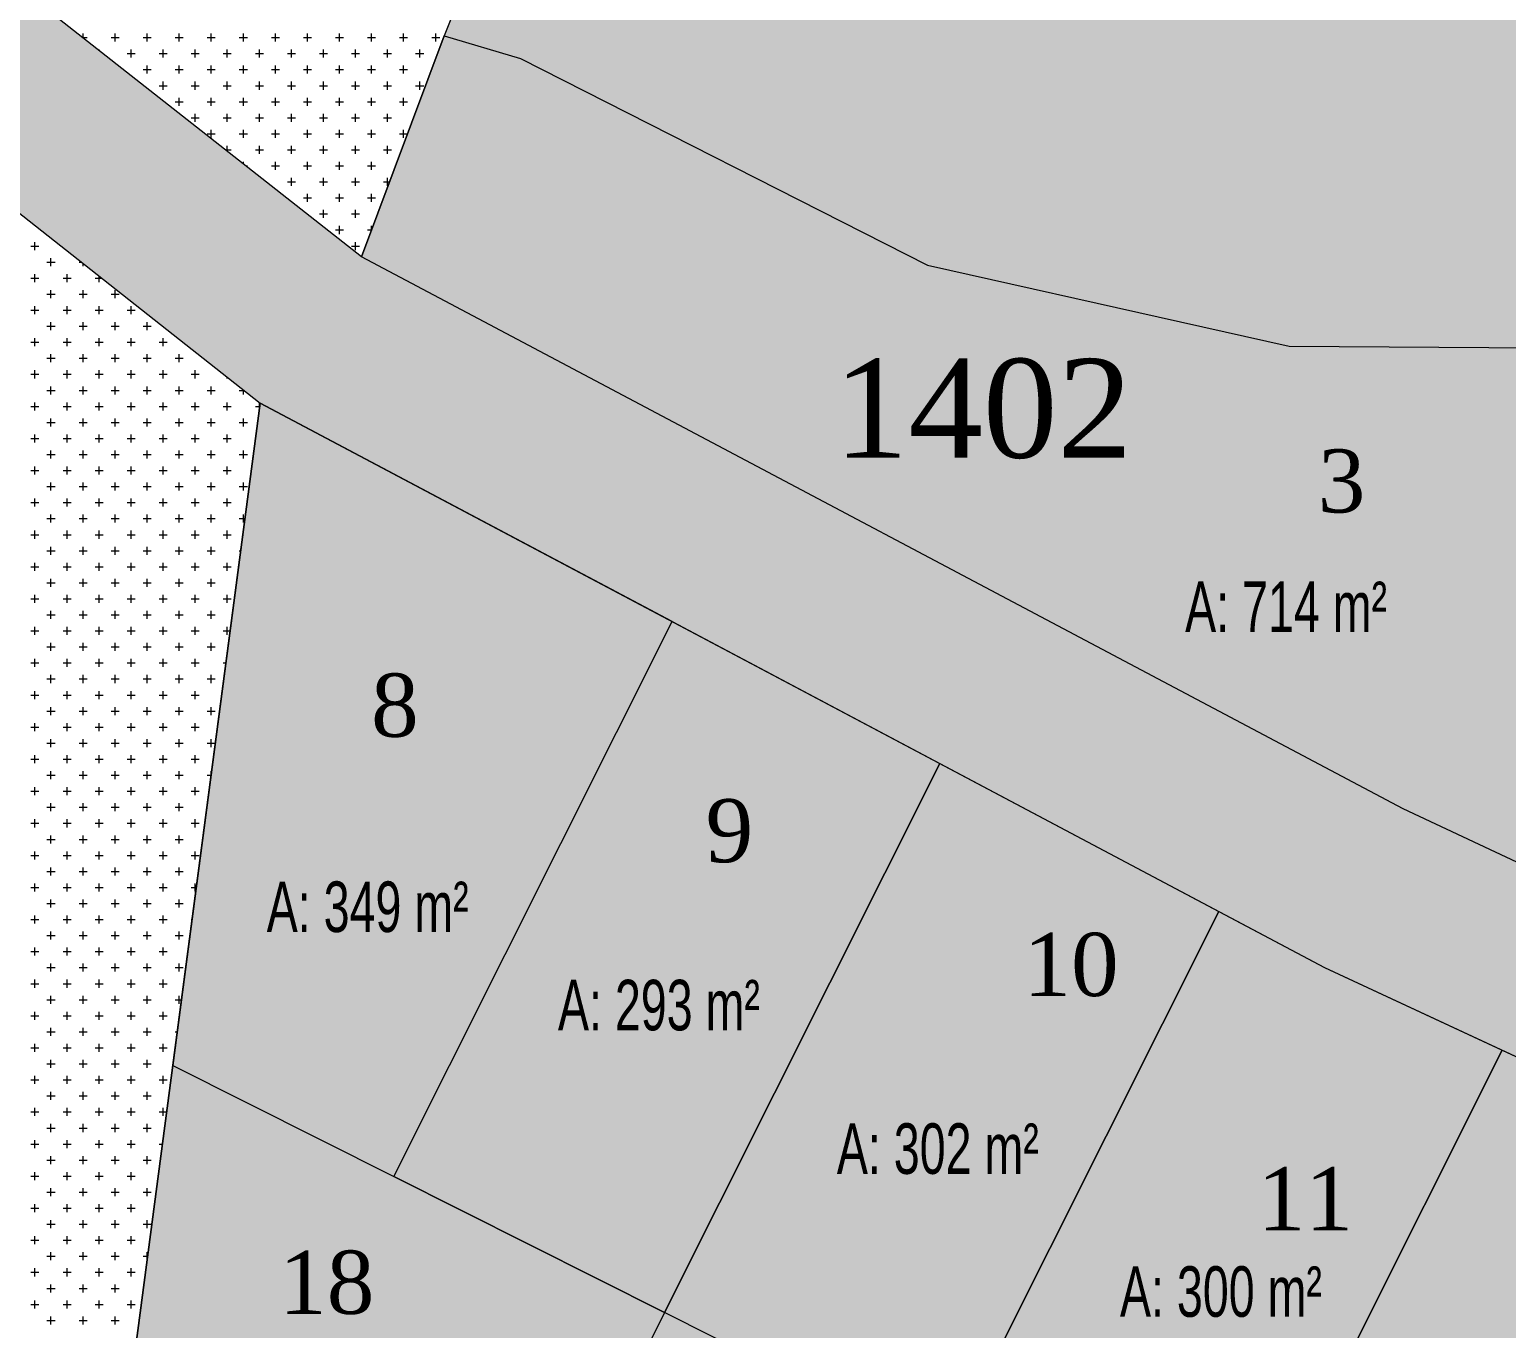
# Model space of a CAD drawing. Header units: metres. Extents: x 476631 to 477421, y 4483749 to 4484052.
# Drawn here: x 477210.7 to 477269.2, y 4483817.2 to 4483868.7 of the extents above; entities that cross this region are included whole.
import ezdxf

# ---------------------------------------------------------------- set-up
doc = ezdxf.new("R2010")
doc.units = ezdxf.units.M
for name, color, linetype, lineweight in [('M2', 1, 'Continuous', 25), ('PL_PARK', 97, 'Continuous', 0), ('serbest', 10, 'Continuous', 0), ('TK_PARSEL', 1, 'Continuous', 0)]:
    doc.layers.add(name, color=color, linetype=linetype, lineweight=lineweight)
doc.styles.add('M2', font='', dxfattribs={"width": 0.9, "height": 12})
doc.styles.get("Standard").update_dxf_attribs({"font": 'TimesNewRoman.ttf'})
doc.styles.get('M2').set_extended_font_data('Swis721 LtCn BT')

msp = doc.modelspace()

# ---------------------------------------------------------------- hatches: boundary and pattern name
at = {"layer": 'serbest', "true_color": 0x636466}
h = msp.add_hatch(color=251, dxfattribs=at)
h.dxf.hatch_style = 1
h.paths.add_polyline_path([(477199.474, 4483878.837), (477190.837, 4483875.132), (477191.227, 4483873.659), (477194.993, 4483873.455), (477208.013, 4483863.192), (477208.013, 4483863.192), (477219.832, 4483853.875), (477223.846, 4483859.67)])
at = {"layer": 'serbest'}
h = msp.add_hatch(color=4, dxfattribs=at)
h.dxf.hatch_style = 1
h.paths.add_polyline_path([(477279.105, 4483856.009), (477260.598, 4483856.127), (477246.269, 4483859.335), (477230.146, 4483867.519), (477227.122, 4483868.421), (477223.846, 4483859.67), (477265.109, 4483837.805), (477271.472, 4483834.825)])
at = {"layer": 'serbest', "true_color": 0x636466}
h = msp.add_hatch(color=251, dxfattribs=at)
h.dxf.hatch_style = 1
h.paths.add_polyline_path([(477265.109, 4483837.805), (477223.846, 4483859.67), (477219.832, 4483853.875), (477236.16, 4483845.23), (477262.002, 4483831.53), (477269.039, 4483828.249), (477280.373, 4483822.965), (477291.282, 4483817.879), (477293.318, 4483824.593), (477282.386, 4483829.713), (477271.472, 4483834.825)])
at = {"layer": 'serbest'}
h = msp.add_hatch(color=14, dxfattribs=at)
h.dxf.hatch_style = 1
h.paths.add_polyline_path([(477236.157, 4483845.225), (477219.832, 4483853.875), (477216.38, 4483827.64), (477225.131, 4483823.249)])
h = msp.add_hatch(color=14, dxfattribs=at)
h.dxf.hatch_style = 1
h.paths.add_polyline_path([(477246.765, 4483839.604), (477236.157, 4483845.225), (477225.131, 4483823.249), (477235.857, 4483817.866)])
h = msp.add_hatch(color=14, dxfattribs=at)
h.dxf.hatch_style = 1
h.paths.add_polyline_path([(477257.813, 4483833.749), (477246.765, 4483839.604), (477235.857, 4483817.866), (477247.029, 4483812.259)])
h = msp.add_hatch(color=14, dxfattribs=at)
h.dxf.hatch_style = 1
h.paths.add_polyline_path([(477269.039, 4483828.249), (477262.002, 4483831.53), (477257.813, 4483833.749), (477247.029, 4483812.259), (477258.201, 4483806.653)])
h = msp.add_hatch(color=14, dxfattribs=at)
h.dxf.hatch_style = 1
h.paths.add_polyline_path([(477280.373, 4483822.965), (477269.039, 4483828.249), (477258.201, 4483806.653), (477269.373, 4483801.046)])
h = msp.add_hatch(color=14, dxfattribs=at)
h.dxf.hatch_style = 1
h.paths.add_polyline_path([(477235.857, 4483817.866), (477225.131, 4483823.249), (477216.38, 4483827.64), (477213.766, 4483807.832), (477220.432, 4483804.451), (477226.111, 4483798.446)])
h = msp.add_hatch(color=14, dxfattribs=at)
h.dxf.hatch_style = 1
h.paths.add_polyline_path([(477247.029, 4483812.259), (477235.857, 4483817.866), (477226.111, 4483798.446), (477235.245, 4483788.779)])
at = {"layer": 'TK_PARSEL', "true_color": 0x136734}
h = msp.add_hatch(color=116, dxfattribs=at)
h.dxf.hatch_style = 1
h.paths.add_polyline_path([(477293.856, 4483888.608), (477242.941, 4483898.49), (477239.114, 4483898.155), (477239.11, 4483898.154), (477227.122, 4483868.421), (477230.146, 4483867.519), (477246.269, 4483859.335), (477256.296, 4483857.09), (477260.598, 4483856.127), (477271.1, 4483856.06), (477279.105, 4483856.009), (477280.268, 4483856.001), (477286.325, 4483858.137), (477291.531, 4483859.973), (477302.475, 4483867.147), (477310.3, 4483871.581)])

# ---------------------------------------------------------------- linework, layer by layer
at = {"layer": 'PL_PARK', "color": 3}
for p, q in [((477239.11, 4483898.154), (477227.122, 4483868.421)), ((477223.846, 4483859.67), (477199.474, 4483878.837)), ((477227.122, 4483868.421), (477223.846, 4483859.67)), ((477208.013, 4483863.192), (477219.832, 4483853.875)), ((477219.832, 4483853.875), (477213.766, 4483807.832))]:
    msp.add_line(p, q, dxfattribs=at)
at = {"layer": 'PL_PARK', "color": 3, "linetype": 'Continuous'}
for p, q in [((477212.809, 4483868.35), (477212.977, 4483868.35)), ((477212.819, 4483868.342), (477212.819, 4483868.509)), ((477213.93, 4483868.35), (477214.247, 4483868.35)), ((477214.089, 4483868.191), (477214.089, 4483868.509)), ((477215.2, 4483868.35), (477215.517, 4483868.35)), ((477215.359, 4483868.191), (477215.359, 4483868.509)), ((477216.47, 4483868.35), (477216.787, 4483868.35)), ((477216.629, 4483868.191), (477216.629, 4483868.509)), ((477217.74, 4483868.35), (477218.057, 4483868.35)), ((477217.899, 4483868.191), (477217.899, 4483868.509)), ((477219.01, 4483868.35), (477219.327, 4483868.35)), ((477219.169, 4483868.191), (477219.169, 4483868.509)), ((477220.28, 4483868.35), (477220.597, 4483868.35)), ((477220.439, 4483868.191), (477220.439, 4483868.509)), ((477221.55, 4483868.35), (477221.867, 4483868.35)), ((477221.709, 4483868.191), (477221.709, 4483868.509)), ((477222.82, 4483868.35), (477223.137, 4483868.35)), ((477222.979, 4483868.191), (477222.979, 4483868.509)), ((477224.09, 4483868.35), (477224.407, 4483868.35)), ((477224.249, 4483868.191), (477224.249, 4483868.509)), ((477225.36, 4483868.35), (477225.677, 4483868.35)), ((477225.519, 4483868.191), (477225.519, 4483868.509)), ((477226.63, 4483868.35), (477226.947, 4483868.35)), ((477226.789, 4483868.191), (477226.789, 4483868.509)), ((477213.454, 4483867.843), (477213.454, 4483867.874)), ((477214.565, 4483867.715), (477214.882, 4483867.715)), ((477214.724, 4483867.556), (477214.724, 4483867.874)), ((477215.835, 4483867.715), (477216.152, 4483867.715)), ((477215.994, 4483867.556), (477215.994, 4483867.874)), ((477217.105, 4483867.715), (477217.422, 4483867.715)), ((477217.264, 4483867.556), (477217.264, 4483867.874)), ((477218.375, 4483867.715), (477218.692, 4483867.715)), ((477218.534, 4483867.556), (477218.534, 4483867.874)), ((477219.645, 4483867.715), (477219.963, 4483867.715)), ((477219.804, 4483867.556), (477219.804, 4483867.874)), ((477220.915, 4483867.715), (477221.232, 4483867.715)), ((477221.074, 4483867.556), (477221.074, 4483867.874)), ((477222.185, 4483867.715), (477222.502, 4483867.715)), ((477222.344, 4483867.556), (477222.344, 4483867.874)), ((477223.455, 4483867.715), (477223.772, 4483867.715)), ((477223.614, 4483867.556), (477223.614, 4483867.874)), ((477224.725, 4483867.715), (477225.042, 4483867.715)), ((477224.884, 4483867.556), (477224.884, 4483867.874)), ((477225.995, 4483867.715), (477226.313, 4483867.715)), ((477226.154, 4483867.556), (477226.154, 4483867.874)), ((477215.2, 4483867.08), (477215.517, 4483867.08)), ((477215.359, 4483866.921), (477215.359, 4483867.239)), ((477216.47, 4483867.08), (477216.787, 4483867.08)), ((477216.629, 4483866.921), (477216.629, 4483867.239)), ((477217.74, 4483867.08), (477218.057, 4483867.08)), ((477217.899, 4483866.921), (477217.899, 4483867.239)), ((477219.01, 4483867.08), (477219.327, 4483867.08)), ((477219.169, 4483866.921), (477219.169, 4483867.239)), ((477220.28, 4483867.08), (477220.597, 4483867.08)), ((477220.439, 4483866.921), (477220.439, 4483867.239)), ((477221.55, 4483867.08), (477221.867, 4483867.08)), ((477221.709, 4483866.921), (477221.709, 4483867.239)), ((477222.82, 4483867.08), (477223.137, 4483867.08)), ((477222.979, 4483866.921), (477222.979, 4483867.239)), ((477224.09, 4483867.08), (477224.407, 4483867.08)), ((477224.249, 4483866.921), (477224.249, 4483867.239)), ((477225.36, 4483867.08), (477225.677, 4483867.08)), ((477225.519, 4483866.921), (477225.519, 4483867.239)), ((477215.835, 4483866.445), (477216.152, 4483866.445)), ((477215.994, 4483866.286), (477215.994, 4483866.604)), ((477217.105, 4483866.445), (477217.422, 4483866.445)), ((477217.264, 4483866.286), (477217.264, 4483866.604)), ((477218.375, 4483866.445), (477218.692, 4483866.445)), ((477218.534, 4483866.286), (477218.534, 4483866.604)), ((477219.645, 4483866.445), (477219.963, 4483866.445)), ((477219.804, 4483866.286), (477219.804, 4483866.604)), ((477220.915, 4483866.445), (477221.232, 4483866.445)), ((477221.074, 4483866.286), (477221.074, 4483866.604)), ((477222.185, 4483866.445), (477222.502, 4483866.445)), ((477222.344, 4483866.286), (477222.344, 4483866.604)), ((477223.455, 4483866.445), (477223.772, 4483866.445)), ((477223.614, 4483866.286), (477223.614, 4483866.604)), ((477224.725, 4483866.445), (477225.042, 4483866.445)), ((477224.884, 4483866.286), (477224.884, 4483866.604)), ((477225.995, 4483866.445), (477226.313, 4483866.445)), ((477226.154, 4483866.286), (477226.154, 4483866.604)), ((477216.629, 4483865.651), (477216.629, 4483865.969)), ((477217.899, 4483865.651), (477217.899, 4483865.969)), ((477219.169, 4483865.651), (477219.169, 4483865.969)), ((477220.439, 4483865.651), (477220.439, 4483865.969)), ((477221.709, 4483865.651), (477221.709, 4483865.969)), ((477222.979, 4483865.651), (477222.979, 4483865.969)), ((477224.249, 4483865.651), (477224.249, 4483865.969)), ((477225.519, 4483865.651), (477225.519, 4483865.969)), ((477216.47, 4483865.81), (477216.787, 4483865.81)), ((477217.264, 4483865.016), (477217.264, 4483865.334)), ((477217.74, 4483865.81), (477218.057, 4483865.81)), ((477218.534, 4483865.016), (477218.534, 4483865.334)), ((477219.01, 4483865.81), (477219.327, 4483865.81)), ((477219.804, 4483865.016), (477219.804, 4483865.334)), ((477220.28, 4483865.81), (477220.597, 4483865.81)), ((477221.074, 4483865.016), (477221.074, 4483865.334)), ((477221.55, 4483865.81), (477221.867, 4483865.81)), ((477222.344, 4483865.016), (477222.344, 4483865.334)), ((477222.82, 4483865.81), (477223.137, 4483865.81)), ((477223.614, 4483865.016), (477223.614, 4483865.334)), ((477224.09, 4483865.81), (477224.407, 4483865.81)), ((477224.884, 4483865.016), (477224.884, 4483865.334)), ((477225.36, 4483865.81), (477225.677, 4483865.81)), ((477217.105, 4483865.175), (477217.422, 4483865.175)), ((477217.899, 4483864.381), (477217.899, 4483864.699)), ((477218.375, 4483865.175), (477218.692, 4483865.175)), ((477219.169, 4483864.381), (477219.169, 4483864.699)), ((477219.645, 4483865.175), (477219.963, 4483865.175)), ((477220.439, 4483864.381), (477220.439, 4483864.699)), ((477220.915, 4483865.175), (477221.232, 4483865.175)), ((477221.709, 4483864.381), (477221.709, 4483864.699)), ((477222.185, 4483865.175), (477222.502, 4483865.175)), ((477222.979, 4483864.381), (477222.979, 4483864.699)), ((477223.455, 4483865.175), (477223.772, 4483865.175)), ((477224.249, 4483864.381), (477224.249, 4483864.699)), ((477224.725, 4483865.175), (477225.042, 4483865.175)), ((477225.519, 4483864.381), (477225.519, 4483864.699)), ((477217.74, 4483864.54), (477218.057, 4483864.54)), ((477219.01, 4483864.54), (477219.327, 4483864.54)), ((477220.28, 4483864.54), (477220.597, 4483864.54)), ((477221.55, 4483864.54), (477221.867, 4483864.54)), ((477222.82, 4483864.54), (477223.137, 4483864.54)), ((477224.09, 4483864.54), (477224.407, 4483864.54)), ((477225.36, 4483864.54), (477225.669, 4483864.54)), ((477218.461, 4483863.905), (477218.692, 4483863.905)), ((477218.534, 4483863.848), (477218.534, 4483864.064)), ((477219.645, 4483863.905), (477219.963, 4483863.905)), ((477219.804, 4483863.746), (477219.804, 4483864.064)), ((477220.915, 4483863.905), (477221.232, 4483863.905)), ((477221.074, 4483863.746), (477221.074, 4483864.064)), ((477222.185, 4483863.905), (477222.502, 4483863.905)), ((477222.344, 4483863.746), (477222.344, 4483864.064)), ((477223.455, 4483863.905), (477223.772, 4483863.905)), ((477223.614, 4483863.746), (477223.614, 4483864.064)), ((477224.725, 4483863.905), (477225.042, 4483863.905)), ((477224.884, 4483863.746), (477224.884, 4483864.064)), ((477219.169, 4483863.349), (477219.169, 4483863.429)), ((477219.269, 4483863.27), (477219.327, 4483863.27)), ((477220.28, 4483863.27), (477220.597, 4483863.27)), ((477220.439, 4483863.111), (477220.439, 4483863.429)), ((477221.55, 4483863.27), (477221.867, 4483863.27)), ((477221.709, 4483863.111), (477221.709, 4483863.429)), ((477222.82, 4483863.27), (477223.137, 4483863.27)), ((477222.979, 4483863.111), (477222.979, 4483863.429)), ((477224.09, 4483863.27), (477224.407, 4483863.27)), ((477224.249, 4483863.111), (477224.249, 4483863.429)), ((477220.915, 4483862.635), (477221.232, 4483862.635)), ((477221.074, 4483862.476), (477221.074, 4483862.794)), ((477222.185, 4483862.635), (477222.502, 4483862.635)), ((477222.344, 4483862.476), (477222.344, 4483862.794)), ((477223.455, 4483862.635), (477223.772, 4483862.635)), ((477223.614, 4483862.476), (477223.614, 4483862.794)), ((477224.725, 4483862.635), (477224.956, 4483862.635)), ((477224.884, 4483862.476), (477224.884, 4483862.794)), ((477221.55, 4483862), (477221.867, 4483862)), ((477221.709, 4483861.841), (477221.709, 4483862.159)), ((477222.82, 4483862), (477223.137, 4483862)), ((477222.979, 4483861.841), (477222.979, 4483862.159)), ((477224.09, 4483862), (477224.407, 4483862)), ((477224.249, 4483861.841), (477224.249, 4483862.159)), ((477222.185, 4483861.365), (477222.502, 4483861.365)), ((477222.344, 4483861.206), (477222.344, 4483861.524)), ((477223.455, 4483861.365), (477223.772, 4483861.365)), ((477223.614, 4483861.206), (477223.614, 4483861.524)), ((477222.82, 4483860.73), (477223.137, 4483860.73)), ((477222.979, 4483860.571), (477222.979, 4483860.889)), ((477224.09, 4483860.73), (477224.243, 4483860.73)), ((477224.249, 4483860.746), (477224.249, 4483860.889)), ((477210.755, 4483860.095), (477211.072, 4483860.095)), ((477210.914, 4483859.936), (477210.914, 4483860.254)), ((477223.455, 4483860.095), (477223.772, 4483860.095)), ((477223.614, 4483859.936), (477223.614, 4483860.254)), ((477211.39, 4483859.46), (477211.708, 4483859.46)), ((477211.549, 4483859.301), (477211.549, 4483859.619)), ((477212.66, 4483859.46), (477212.748, 4483859.46)), ((477212.819, 4483859.301), (477212.819, 4483859.404)), ((477210.755, 4483858.825), (477211.072, 4483858.825)), ((477210.914, 4483858.666), (477210.914, 4483858.984)), ((477212.025, 4483858.825), (477212.342, 4483858.825)), ((477212.184, 4483858.666), (477212.184, 4483858.984)), ((477213.295, 4483858.825), (477213.553, 4483858.825)), ((477213.454, 4483858.666), (477213.454, 4483858.903)), ((477211.549, 4483858.031), (477211.549, 4483858.349)), ((477212.819, 4483858.031), (477212.819, 4483858.349)), ((477214.089, 4483858.031), (477214.089, 4483858.349)), ((477210.914, 4483857.396), (477210.914, 4483857.714)), ((477211.39, 4483858.19), (477211.708, 4483858.19)), ((477212.184, 4483857.396), (477212.184, 4483857.714)), ((477212.66, 4483858.19), (477212.977, 4483858.19)), ((477213.454, 4483857.396), (477213.454, 4483857.714)), ((477213.93, 4483858.19), (477214.247, 4483858.19)), ((477214.724, 4483857.396), (477214.724, 4483857.714)), ((477210.755, 4483857.555), (477211.072, 4483857.555)), ((477211.549, 4483856.761), (477211.549, 4483857.079)), ((477212.025, 4483857.555), (477212.342, 4483857.555)), ((477212.819, 4483856.761), (477212.819, 4483857.079)), ((477213.295, 4483857.555), (477213.612, 4483857.555)), ((477214.089, 4483856.761), (477214.089, 4483857.079)), ((477214.565, 4483857.555), (477214.882, 4483857.555)), ((477215.359, 4483856.761), (477215.359, 4483857.079)), ((477211.39, 4483856.92), (477211.708, 4483856.92)), ((477212.66, 4483856.92), (477212.977, 4483856.92)), ((477213.93, 4483856.92), (477214.247, 4483856.92)), ((477215.2, 4483856.92), (477215.517, 4483856.92)), ((477210.755, 4483856.285), (477211.072, 4483856.285)), ((477210.914, 4483856.126), (477210.914, 4483856.444)), ((477212.025, 4483856.285), (477212.342, 4483856.285)), ((477212.184, 4483856.126), (477212.184, 4483856.444)), ((477213.295, 4483856.285), (477213.612, 4483856.285)), ((477213.454, 4483856.126), (477213.454, 4483856.444)), ((477214.565, 4483856.285), (477214.882, 4483856.285)), ((477214.724, 4483856.126), (477214.724, 4483856.444)), ((477215.835, 4483856.285), (477216.152, 4483856.285)), ((477215.994, 4483856.126), (477215.994, 4483856.444)), ((477211.39, 4483855.65), (477211.708, 4483855.65)), ((477211.549, 4483855.491), (477211.549, 4483855.809)), ((477212.66, 4483855.65), (477212.977, 4483855.65)), ((477212.819, 4483855.491), (477212.819, 4483855.809)), ((477213.93, 4483855.65), (477214.247, 4483855.65)), ((477214.089, 4483855.491), (477214.089, 4483855.809)), ((477215.2, 4483855.65), (477215.517, 4483855.65)), ((477215.359, 4483855.491), (477215.359, 4483855.809)), ((477216.47, 4483855.65), (477216.787, 4483855.65)), ((477216.629, 4483855.491), (477216.629, 4483855.809)), ((477210.755, 4483855.015), (477211.072, 4483855.015)), ((477210.914, 4483854.856), (477210.914, 4483855.174)), ((477212.025, 4483855.015), (477212.342, 4483855.015)), ((477212.184, 4483854.856), (477212.184, 4483855.174)), ((477213.295, 4483855.015), (477213.612, 4483855.015)), ((477213.454, 4483854.856), (477213.454, 4483855.174)), ((477214.565, 4483855.015), (477214.882, 4483855.015)), ((477214.724, 4483854.856), (477214.724, 4483855.174)), ((477215.835, 4483855.015), (477216.152, 4483855.015)), ((477215.994, 4483854.856), (477215.994, 4483855.174)), ((477217.105, 4483855.015), (477217.422, 4483855.015)), ((477217.264, 4483854.856), (477217.264, 4483855.174)), ((477218.375, 4483855.015), (477218.386, 4483855.015)), ((477218.534, 4483854.856), (477218.534, 4483854.899)), ((477211.39, 4483854.38), (477211.708, 4483854.38)), ((477211.549, 4483854.221), (477211.549, 4483854.539)), ((477212.66, 4483854.38), (477212.977, 4483854.38)), ((477212.819, 4483854.221), (477212.819, 4483854.539)), ((477213.93, 4483854.38), (477214.247, 4483854.38)), ((477214.089, 4483854.221), (477214.089, 4483854.539)), ((477215.2, 4483854.38), (477215.517, 4483854.38)), ((477215.359, 4483854.221), (477215.359, 4483854.539)), ((477216.47, 4483854.38), (477216.787, 4483854.38)), ((477216.629, 4483854.221), (477216.629, 4483854.539)), ((477217.74, 4483854.38), (477218.057, 4483854.38)), ((477217.899, 4483854.221), (477217.899, 4483854.539)), ((477219.01, 4483854.38), (477219.192, 4483854.38)), ((477219.169, 4483854.221), (477219.169, 4483854.398)), ((477210.755, 4483853.745), (477211.072, 4483853.745)), ((477210.914, 4483853.586), (477210.914, 4483853.904)), ((477212.025, 4483853.745), (477212.342, 4483853.745)), ((477212.184, 4483853.586), (477212.184, 4483853.904)), ((477213.295, 4483853.745), (477213.612, 4483853.745)), ((477213.454, 4483853.586), (477213.454, 4483853.904)), ((477214.565, 4483853.745), (477214.882, 4483853.745)), ((477214.724, 4483853.586), (477214.724, 4483853.904)), ((477215.835, 4483853.745), (477216.152, 4483853.745)), ((477215.994, 4483853.586), (477215.994, 4483853.904)), ((477217.105, 4483853.745), (477217.422, 4483853.745)), ((477217.264, 4483853.586), (477217.264, 4483853.904)), ((477218.375, 4483853.745), (477218.692, 4483853.745)), ((477218.534, 4483853.586), (477218.534, 4483853.904)), ((477219.645, 4483853.745), (477219.814, 4483853.745)), ((477219.804, 4483853.664), (477219.804, 4483853.897)), ((477211.39, 4483853.11), (477211.708, 4483853.11)), ((477211.549, 4483852.951), (477211.549, 4483853.269)), ((477212.66, 4483853.11), (477212.977, 4483853.11)), ((477212.819, 4483852.951), (477212.819, 4483853.269)), ((477213.93, 4483853.11), (477214.247, 4483853.11)), ((477214.089, 4483852.951), (477214.089, 4483853.269)), ((477215.2, 4483853.11), (477215.517, 4483853.11)), ((477215.359, 4483852.951), (477215.359, 4483853.269)), ((477216.47, 4483853.11), (477216.787, 4483853.11)), ((477216.629, 4483852.951), (477216.629, 4483853.269)), ((477217.74, 4483853.11), (477218.057, 4483853.11)), ((477217.899, 4483852.951), (477217.899, 4483853.269)), ((477219.01, 4483853.11), (477219.327, 4483853.11)), ((477219.169, 4483852.951), (477219.169, 4483853.269)), ((477210.755, 4483852.475), (477211.072, 4483852.475)), ((477210.914, 4483852.316), (477210.914, 4483852.634)), ((477212.025, 4483852.475), (477212.342, 4483852.475)), ((477212.184, 4483852.316), (477212.184, 4483852.634)), ((477213.295, 4483852.475), (477213.612, 4483852.475)), ((477213.454, 4483852.316), (477213.454, 4483852.634)), ((477214.565, 4483852.475), (477214.882, 4483852.475)), ((477214.724, 4483852.316), (477214.724, 4483852.634)), ((477215.835, 4483852.475), (477216.152, 4483852.475)), ((477215.994, 4483852.316), (477215.994, 4483852.634)), ((477217.105, 4483852.475), (477217.422, 4483852.475)), ((477217.264, 4483852.316), (477217.264, 4483852.634)), ((477218.375, 4483852.475), (477218.692, 4483852.475)), ((477218.534, 4483852.316), (477218.534, 4483852.634)), ((477219.645, 4483852.475), (477219.647, 4483852.475)), ((477211.39, 4483851.84), (477211.708, 4483851.84)), ((477211.549, 4483851.681), (477211.549, 4483851.999)), ((477212.66, 4483851.84), (477212.977, 4483851.84)), ((477212.819, 4483851.681), (477212.819, 4483851.999)), ((477213.93, 4483851.84), (477214.247, 4483851.84)), ((477214.089, 4483851.681), (477214.089, 4483851.999)), ((477215.2, 4483851.84), (477215.517, 4483851.84)), ((477215.359, 4483851.681), (477215.359, 4483851.999)), ((477216.47, 4483851.84), (477216.787, 4483851.84)), ((477216.629, 4483851.681), (477216.629, 4483851.999)), ((477217.74, 4483851.84), (477218.057, 4483851.84)), ((477217.899, 4483851.681), (477217.899, 4483851.999)), ((477219.01, 4483851.84), (477219.327, 4483851.84)), ((477219.169, 4483851.681), (477219.169, 4483851.999)), ((477210.755, 4483851.205), (477211.072, 4483851.205)), ((477210.914, 4483851.046), (477210.914, 4483851.364)), ((477212.025, 4483851.205), (477212.342, 4483851.205)), ((477212.184, 4483851.046), (477212.184, 4483851.364)), ((477213.295, 4483851.205), (477213.612, 4483851.205)), ((477213.454, 4483851.046), (477213.454, 4483851.364)), ((477214.565, 4483851.205), (477214.882, 4483851.205)), ((477214.724, 4483851.046), (477214.724, 4483851.364)), ((477215.835, 4483851.205), (477216.152, 4483851.205)), ((477215.994, 4483851.046), (477215.994, 4483851.364)), ((477217.105, 4483851.205), (477217.422, 4483851.205)), ((477217.264, 4483851.046), (477217.264, 4483851.364)), ((477218.375, 4483851.205), (477218.692, 4483851.205)), ((477218.534, 4483851.046), (477218.534, 4483851.364)), ((477211.549, 4483850.411), (477211.549, 4483850.729)), ((477212.819, 4483850.411), (477212.819, 4483850.729)), ((477214.089, 4483850.411), (477214.089, 4483850.729)), ((477215.359, 4483850.411), (477215.359, 4483850.729)), ((477216.629, 4483850.411), (477216.629, 4483850.729)), ((477217.899, 4483850.411), (477217.899, 4483850.729)), ((477219.169, 4483850.411), (477219.169, 4483850.729)), ((477210.914, 4483849.776), (477210.914, 4483850.094)), ((477211.39, 4483850.57), (477211.708, 4483850.57)), ((477212.184, 4483849.776), (477212.184, 4483850.094)), ((477212.66, 4483850.57), (477212.977, 4483850.57)), ((477213.454, 4483849.776), (477213.454, 4483850.094)), ((477213.93, 4483850.57), (477214.247, 4483850.57)), ((477214.724, 4483849.776), (477214.724, 4483850.094)), ((477215.2, 4483850.57), (477215.517, 4483850.57)), ((477215.994, 4483849.776), (477215.994, 4483850.094)), ((477216.47, 4483850.57), (477216.787, 4483850.57)), ((477217.264, 4483849.776), (477217.264, 4483850.094)), ((477217.74, 4483850.57), (477218.057, 4483850.57)), ((477218.534, 4483849.776), (477218.534, 4483850.094)), ((477219.01, 4483850.57), (477219.327, 4483850.57)), ((477210.755, 4483849.935), (477211.072, 4483849.935)), ((477211.549, 4483849.141), (477211.549, 4483849.459)), ((477212.025, 4483849.935), (477212.342, 4483849.935)), ((477212.819, 4483849.141), (477212.819, 4483849.459)), ((477213.295, 4483849.935), (477213.612, 4483849.935)), ((477214.089, 4483849.141), (477214.089, 4483849.459)), ((477214.565, 4483849.935), (477214.882, 4483849.935)), ((477215.359, 4483849.141), (477215.359, 4483849.459)), ((477215.835, 4483849.935), (477216.152, 4483849.935)), ((477216.629, 4483849.141), (477216.629, 4483849.459)), ((477217.105, 4483849.935), (477217.422, 4483849.935)), ((477217.899, 4483849.141), (477217.899, 4483849.459)), ((477218.375, 4483849.935), (477218.692, 4483849.935)), ((477219.169, 4483849.141), (477219.169, 4483849.459)), ((477211.39, 4483849.3), (477211.708, 4483849.3)), ((477212.66, 4483849.3), (477212.977, 4483849.3)), ((477213.93, 4483849.3), (477214.247, 4483849.3)), ((477215.2, 4483849.3), (477215.517, 4483849.3)), ((477216.47, 4483849.3), (477216.787, 4483849.3)), ((477217.74, 4483849.3), (477218.057, 4483849.3)), ((477219.01, 4483849.3), (477219.229, 4483849.3)), ((477210.755, 4483848.665), (477211.072, 4483848.665)), ((477210.914, 4483848.506), (477210.914, 4483848.824)), ((477212.025, 4483848.665), (477212.342, 4483848.665)), ((477212.184, 4483848.506), (477212.184, 4483848.824)), ((477213.295, 4483848.665), (477213.612, 4483848.665)), ((477213.454, 4483848.506), (477213.454, 4483848.824)), ((477214.565, 4483848.665), (477214.882, 4483848.665)), ((477214.724, 4483848.506), (477214.724, 4483848.824)), ((477215.835, 4483848.665), (477216.152, 4483848.665)), ((477215.994, 4483848.506), (477215.994, 4483848.824)), ((477217.105, 4483848.665), (477217.422, 4483848.665)), ((477217.264, 4483848.506), (477217.264, 4483848.824)), ((477218.375, 4483848.665), (477218.692, 4483848.665)), ((477218.534, 4483848.506), (477218.534, 4483848.824)), ((477211.39, 4483848.03), (477211.708, 4483848.03)), ((477211.549, 4483847.871), (477211.549, 4483848.189)), ((477212.66, 4483848.03), (477212.977, 4483848.03)), ((477212.819, 4483847.871), (477212.819, 4483848.189)), ((477213.93, 4483848.03), (477214.247, 4483848.03)), ((477214.089, 4483847.871), (477214.089, 4483848.189)), ((477215.2, 4483848.03), (477215.517, 4483848.03)), ((477215.359, 4483847.871), (477215.359, 4483848.189)), ((477216.47, 4483848.03), (477216.787, 4483848.03)), ((477216.629, 4483847.871), (477216.629, 4483848.189)), ((477217.74, 4483848.03), (477218.057, 4483848.03)), ((477217.899, 4483847.871), (477217.899, 4483848.189)), ((477219.01, 4483848.03), (477219.062, 4483848.03)), ((477210.755, 4483847.395), (477211.072, 4483847.395)), ((477210.914, 4483847.236), (477210.914, 4483847.554)), ((477212.025, 4483847.395), (477212.342, 4483847.395)), ((477212.184, 4483847.236), (477212.184, 4483847.554)), ((477213.295, 4483847.395), (477213.612, 4483847.395)), ((477213.454, 4483847.236), (477213.454, 4483847.554)), ((477214.565, 4483847.395), (477214.882, 4483847.395)), ((477214.724, 4483847.236), (477214.724, 4483847.554)), ((477215.835, 4483847.395), (477216.152, 4483847.395)), ((477215.994, 4483847.236), (477215.994, 4483847.554)), ((477217.105, 4483847.395), (477217.422, 4483847.395)), ((477217.264, 4483847.236), (477217.264, 4483847.554)), ((477218.375, 4483847.395), (477218.692, 4483847.395)), ((477218.534, 4483847.236), (477218.534, 4483847.554)), ((477211.39, 4483846.76), (477211.708, 4483846.76)), ((477211.549, 4483846.601), (477211.549, 4483846.919)), ((477212.66, 4483846.76), (477212.977, 4483846.76)), ((477212.819, 4483846.601), (477212.819, 4483846.919)), ((477213.93, 4483846.76), (477214.247, 4483846.76)), ((477214.089, 4483846.601), (477214.089, 4483846.919)), ((477215.2, 4483846.76), (477215.517, 4483846.76)), ((477215.359, 4483846.601), (477215.359, 4483846.919)), ((477216.47, 4483846.76), (477216.787, 4483846.76)), ((477216.629, 4483846.601), (477216.629, 4483846.919)), ((477217.74, 4483846.76), (477218.057, 4483846.76)), ((477217.899, 4483846.601), (477217.899, 4483846.919)), ((477210.755, 4483846.125), (477211.072, 4483846.125)), ((477210.914, 4483845.966), (477210.914, 4483846.284)), ((477212.025, 4483846.125), (477212.342, 4483846.125)), ((477212.184, 4483845.966), (477212.184, 4483846.284)), ((477213.295, 4483846.125), (477213.612, 4483846.125)), ((477213.454, 4483845.966), (477213.454, 4483846.284)), ((477214.565, 4483846.125), (477214.882, 4483846.125)), ((477214.724, 4483845.966), (477214.724, 4483846.284)), ((477215.835, 4483846.125), (477216.152, 4483846.125)), ((477215.994, 4483845.966), (477215.994, 4483846.284)), ((477217.105, 4483846.125), (477217.422, 4483846.125)), ((477217.264, 4483845.966), (477217.264, 4483846.284)), ((477218.375, 4483846.125), (477218.692, 4483846.125)), ((477218.534, 4483845.966), (477218.534, 4483846.284)), ((477211.39, 4483845.49), (477211.708, 4483845.49)), ((477211.549, 4483845.331), (477211.549, 4483845.649)), ((477212.66, 4483845.49), (477212.977, 4483845.49)), ((477212.819, 4483845.331), (477212.819, 4483845.649)), ((477213.93, 4483845.49), (477214.247, 4483845.49)), ((477214.089, 4483845.331), (477214.089, 4483845.649)), ((477215.2, 4483845.49), (477215.517, 4483845.49)), ((477215.359, 4483845.331), (477215.359, 4483845.649)), ((477216.47, 4483845.49), (477216.787, 4483845.49)), ((477216.629, 4483845.331), (477216.629, 4483845.649)), ((477217.74, 4483845.49), (477218.057, 4483845.49)), ((477217.899, 4483845.331), (477217.899, 4483845.649)), ((477210.755, 4483844.855), (477211.072, 4483844.855)), ((477210.914, 4483844.696), (477210.914, 4483845.014)), ((477212.025, 4483844.855), (477212.342, 4483844.855)), ((477212.184, 4483844.696), (477212.184, 4483845.014)), ((477213.295, 4483844.855), (477213.612, 4483844.855)), ((477213.454, 4483844.696), (477213.454, 4483845.014)), ((477214.565, 4483844.855), (477214.882, 4483844.855)), ((477214.724, 4483844.696), (477214.724, 4483845.014)), ((477215.835, 4483844.855), (477216.152, 4483844.855)), ((477215.994, 4483844.696), (477215.994, 4483845.014)), ((477217.105, 4483844.855), (477217.422, 4483844.855)), ((477217.264, 4483844.696), (477217.264, 4483845.014)), ((477218.375, 4483844.855), (477218.643, 4483844.855)), ((477218.534, 4483844.696), (477218.534, 4483845.014)), ((477211.39, 4483844.22), (477211.708, 4483844.22)), ((477211.549, 4483844.061), (477211.549, 4483844.379)), ((477212.66, 4483844.22), (477212.977, 4483844.22)), ((477212.819, 4483844.061), (477212.819, 4483844.379)), ((477213.93, 4483844.22), (477214.247, 4483844.22)), ((477214.089, 4483844.061), (477214.089, 4483844.379)), ((477215.2, 4483844.22), (477215.517, 4483844.22)), ((477215.359, 4483844.061), (477215.359, 4483844.379)), ((477216.47, 4483844.22), (477216.787, 4483844.22)), ((477216.629, 4483844.061), (477216.629, 4483844.379)), ((477217.74, 4483844.22), (477218.057, 4483844.22)), ((477217.899, 4483844.061), (477217.899, 4483844.379)), ((477210.914, 4483843.426), (477210.914, 4483843.744)), ((477212.184, 4483843.426), (477212.184, 4483843.744)), ((477213.454, 4483843.426), (477213.454, 4483843.744)), ((477214.724, 4483843.426), (477214.724, 4483843.744)), ((477215.994, 4483843.426), (477215.994, 4483843.744)), ((477217.264, 4483843.426), (477217.264, 4483843.744)), ((477210.755, 4483843.585), (477211.072, 4483843.585)), ((477211.549, 4483842.791), (477211.549, 4483843.109)), ((477212.025, 4483843.585), (477212.342, 4483843.585)), ((477212.819, 4483842.791), (477212.819, 4483843.109)), ((477213.295, 4483843.585), (477213.612, 4483843.585)), ((477214.089, 4483842.791), (477214.089, 4483843.109)), ((477214.565, 4483843.585), (477214.882, 4483843.585)), ((477215.359, 4483842.791), (477215.359, 4483843.109)), ((477215.835, 4483843.585), (477216.152, 4483843.585)), ((477216.629, 4483842.791), (477216.629, 4483843.109)), ((477217.105, 4483843.585), (477217.422, 4483843.585)), ((477217.899, 4483842.791), (477217.899, 4483843.109)), ((477218.375, 4483843.585), (477218.476, 4483843.585)), ((477210.914, 4483842.156), (477210.914, 4483842.474)), ((477211.39, 4483842.95), (477211.708, 4483842.95)), ((477212.184, 4483842.156), (477212.184, 4483842.474)), ((477212.66, 4483842.95), (477212.977, 4483842.95)), ((477213.454, 4483842.156), (477213.454, 4483842.474)), ((477213.93, 4483842.95), (477214.247, 4483842.95)), ((477214.724, 4483842.156), (477214.724, 4483842.474)), ((477215.2, 4483842.95), (477215.517, 4483842.95)), ((477215.994, 4483842.156), (477215.994, 4483842.474)), ((477216.47, 4483842.95), (477216.787, 4483842.95)), ((477217.264, 4483842.156), (477217.264, 4483842.474)), ((477217.74, 4483842.95), (477218.057, 4483842.95)), ((477210.755, 4483842.315), (477211.072, 4483842.315)), ((477211.549, 4483841.521), (477211.549, 4483841.839)), ((477212.025, 4483842.315), (477212.342, 4483842.315)), ((477212.819, 4483841.521), (477212.819, 4483841.839)), ((477213.295, 4483842.315), (477213.612, 4483842.315)), ((477214.089, 4483841.521), (477214.089, 4483841.839)), ((477214.565, 4483842.315), (477214.882, 4483842.315)), ((477215.359, 4483841.521), (477215.359, 4483841.839)), ((477215.835, 4483842.315), (477216.152, 4483842.315)), ((477216.629, 4483841.521), (477216.629, 4483841.839)), ((477217.105, 4483842.315), (477217.422, 4483842.315)), ((477217.899, 4483841.521), (477217.899, 4483841.839)), ((477211.39, 4483841.68), (477211.708, 4483841.68)), ((477212.66, 4483841.68), (477212.977, 4483841.68)), ((477213.93, 4483841.68), (477214.247, 4483841.68)), ((477215.2, 4483841.68), (477215.517, 4483841.68)), ((477216.47, 4483841.68), (477216.787, 4483841.68)), ((477217.74, 4483841.68), (477218.057, 4483841.68)), ((477210.755, 4483841.045), (477211.072, 4483841.045)), ((477210.914, 4483840.886), (477210.914, 4483841.204)), ((477212.025, 4483841.045), (477212.342, 4483841.045)), ((477212.184, 4483840.886), (477212.184, 4483841.204)), ((477213.295, 4483841.045), (477213.612, 4483841.045)), ((477213.454, 4483840.886), (477213.454, 4483841.204)), ((477214.565, 4483841.045), (477214.882, 4483841.045)), ((477214.724, 4483840.886), (477214.724, 4483841.204)), ((477215.835, 4483841.045), (477216.152, 4483841.045)), ((477215.994, 4483840.886), (477215.994, 4483841.204)), ((477217.105, 4483841.045), (477217.422, 4483841.045)), ((477217.264, 4483840.886), (477217.264, 4483841.204)), ((477211.39, 4483840.41), (477211.708, 4483840.41)), ((477211.549, 4483840.251), (477211.549, 4483840.569)), ((477212.66, 4483840.41), (477212.977, 4483840.41)), ((477212.819, 4483840.251), (477212.819, 4483840.569)), ((477213.93, 4483840.41), (477214.247, 4483840.41)), ((477214.089, 4483840.251), (477214.089, 4483840.569)), ((477215.2, 4483840.41), (477215.517, 4483840.41)), ((477215.359, 4483840.251), (477215.359, 4483840.569)), ((477216.47, 4483840.41), (477216.787, 4483840.41)), ((477216.629, 4483840.251), (477216.629, 4483840.569)), ((477217.74, 4483840.41), (477218.057, 4483840.41)), ((477217.899, 4483840.251), (477217.899, 4483840.569)), ((477210.755, 4483839.775), (477211.072, 4483839.775)), ((477210.914, 4483839.616), (477210.914, 4483839.934)), ((477212.025, 4483839.775), (477212.342, 4483839.775)), ((477212.184, 4483839.616), (477212.184, 4483839.934)), ((477213.295, 4483839.775), (477213.612, 4483839.775)), ((477213.454, 4483839.616), (477213.454, 4483839.934)), ((477214.565, 4483839.775), (477214.882, 4483839.775)), ((477214.724, 4483839.616), (477214.724, 4483839.934)), ((477215.835, 4483839.775), (477216.152, 4483839.775)), ((477215.994, 4483839.616), (477215.994, 4483839.934)), ((477217.105, 4483839.775), (477217.422, 4483839.775)), ((477217.264, 4483839.616), (477217.264, 4483839.934)), ((477211.39, 4483839.14), (477211.708, 4483839.14)), ((477211.549, 4483838.981), (477211.549, 4483839.299)), ((477212.66, 4483839.14), (477212.977, 4483839.14)), ((477212.819, 4483838.981), (477212.819, 4483839.299)), ((477213.93, 4483839.14), (477214.247, 4483839.14)), ((477214.089, 4483838.981), (477214.089, 4483839.299)), ((477215.2, 4483839.14), (477215.517, 4483839.14)), ((477215.359, 4483838.981), (477215.359, 4483839.299)), ((477216.47, 4483839.14), (477216.787, 4483839.14)), ((477216.629, 4483838.981), (477216.629, 4483839.299)), ((477217.74, 4483839.14), (477217.89, 4483839.14)), ((477217.899, 4483839.203), (477217.899, 4483839.299)), ((477210.755, 4483838.505), (477211.072, 4483838.505)), ((477210.914, 4483838.346), (477210.914, 4483838.664)), ((477212.025, 4483838.505), (477212.342, 4483838.505)), ((477212.184, 4483838.346), (477212.184, 4483838.664)), ((477213.295, 4483838.505), (477213.612, 4483838.505)), ((477213.454, 4483838.346), (477213.454, 4483838.664)), ((477214.565, 4483838.505), (477214.882, 4483838.505)), ((477214.724, 4483838.346), (477214.724, 4483838.664)), ((477215.835, 4483838.505), (477216.152, 4483838.505)), ((477215.994, 4483838.346), (477215.994, 4483838.664)), ((477217.105, 4483838.505), (477217.422, 4483838.505)), ((477217.264, 4483838.346), (477217.264, 4483838.664)), ((477211.39, 4483837.87), (477211.708, 4483837.87)), ((477211.549, 4483837.711), (477211.549, 4483838.029)), ((477212.66, 4483837.87), (477212.977, 4483837.87)), ((477212.819, 4483837.711), (477212.819, 4483838.029)), ((477213.93, 4483837.87), (477214.247, 4483837.87)), ((477214.089, 4483837.711), (477214.089, 4483838.029)), ((477215.2, 4483837.87), (477215.517, 4483837.87)), ((477215.359, 4483837.711), (477215.359, 4483838.029)), ((477216.47, 4483837.87), (477216.787, 4483837.87)), ((477216.629, 4483837.711), (477216.629, 4483838.029)), ((477210.755, 4483837.235), (477211.072, 4483837.235)), ((477210.914, 4483837.076), (477210.914, 4483837.394)), ((477212.025, 4483837.235), (477212.342, 4483837.235)), ((477212.184, 4483837.076), (477212.184, 4483837.394)), ((477213.295, 4483837.235), (477213.612, 4483837.235)), ((477213.454, 4483837.076), (477213.454, 4483837.394)), ((477214.565, 4483837.235), (477214.882, 4483837.235)), ((477214.724, 4483837.076), (477214.724, 4483837.394)), ((477215.835, 4483837.235), (477216.152, 4483837.235)), ((477215.994, 4483837.076), (477215.994, 4483837.394)), ((477217.105, 4483837.235), (477217.422, 4483837.235)), ((477217.264, 4483837.076), (477217.264, 4483837.394)), ((477211.39, 4483836.6), (477211.708, 4483836.6)), ((477211.549, 4483836.441), (477211.549, 4483836.759)), ((477212.66, 4483836.6), (477212.977, 4483836.6)), ((477212.819, 4483836.441), (477212.819, 4483836.759)), ((477213.93, 4483836.6), (477214.247, 4483836.6)), ((477214.089, 4483836.441), (477214.089, 4483836.759)), ((477215.2, 4483836.6), (477215.517, 4483836.6)), ((477215.359, 4483836.441), (477215.359, 4483836.759)), ((477216.47, 4483836.6), (477216.787, 4483836.6)), ((477216.629, 4483836.441), (477216.629, 4483836.759)), ((477210.914, 4483835.806), (477210.914, 4483836.124)), ((477212.184, 4483835.806), (477212.184, 4483836.124)), ((477213.454, 4483835.806), (477213.454, 4483836.124)), ((477214.724, 4483835.806), (477214.724, 4483836.124)), ((477215.994, 4483835.806), (477215.994, 4483836.124)), ((477217.264, 4483835.806), (477217.264, 4483836.124)), ((477210.755, 4483835.965), (477211.072, 4483835.965)), ((477211.549, 4483835.171), (477211.549, 4483835.489)), ((477212.025, 4483835.965), (477212.342, 4483835.965)), ((477212.819, 4483835.171), (477212.819, 4483835.489)), ((477213.295, 4483835.965), (477213.612, 4483835.965)), ((477214.089, 4483835.171), (477214.089, 4483835.489)), ((477214.565, 4483835.965), (477214.882, 4483835.965)), ((477215.359, 4483835.171), (477215.359, 4483835.489)), ((477215.835, 4483835.965), (477216.152, 4483835.965)), ((477216.629, 4483835.171), (477216.629, 4483835.489)), ((477217.105, 4483835.965), (477217.422, 4483835.965)), ((477210.914, 4483834.536), (477210.914, 4483834.854)), ((477211.39, 4483835.33), (477211.708, 4483835.33)), ((477212.184, 4483834.536), (477212.184, 4483834.854)), ((477212.66, 4483835.33), (477212.977, 4483835.33)), ((477213.454, 4483834.536), (477213.454, 4483834.854)), ((477213.93, 4483835.33), (477214.247, 4483835.33)), ((477214.724, 4483834.536), (477214.724, 4483834.854)), ((477215.2, 4483835.33), (477215.517, 4483835.33)), ((477215.994, 4483834.536), (477215.994, 4483834.854)), ((477216.47, 4483835.33), (477216.787, 4483835.33)), ((477217.264, 4483834.536), (477217.264, 4483834.854)), ((477210.755, 4483834.695), (477211.072, 4483834.695)), ((477212.025, 4483834.695), (477212.342, 4483834.695)), ((477213.295, 4483834.695), (477213.612, 4483834.695)), ((477214.565, 4483834.695), (477214.882, 4483834.695)), ((477215.835, 4483834.695), (477216.152, 4483834.695)), ((477217.105, 4483834.695), (477217.305, 4483834.695)), ((477211.39, 4483834.06), (477211.708, 4483834.06)), ((477211.549, 4483833.901), (477211.549, 4483834.219)), ((477212.66, 4483834.06), (477212.977, 4483834.06)), ((477212.819, 4483833.901), (477212.819, 4483834.219)), ((477213.93, 4483834.06), (477214.247, 4483834.06)), ((477214.089, 4483833.901), (477214.089, 4483834.219)), ((477215.2, 4483834.06), (477215.517, 4483834.06)), ((477215.359, 4483833.901), (477215.359, 4483834.219)), ((477216.47, 4483834.06), (477216.787, 4483834.06)), ((477216.629, 4483833.901), (477216.629, 4483834.219)), ((477210.755, 4483833.425), (477211.072, 4483833.425)), ((477210.914, 4483833.266), (477210.914, 4483833.584)), ((477212.025, 4483833.425), (477212.342, 4483833.425)), ((477212.184, 4483833.266), (477212.184, 4483833.584)), ((477213.295, 4483833.425), (477213.612, 4483833.425)), ((477213.454, 4483833.266), (477213.454, 4483833.584)), ((477214.565, 4483833.425), (477214.882, 4483833.425)), ((477214.724, 4483833.266), (477214.724, 4483833.584)), ((477215.835, 4483833.425), (477216.152, 4483833.425)), ((477215.994, 4483833.266), (477215.994, 4483833.584)), ((477217.105, 4483833.425), (477217.138, 4483833.425)), ((477211.39, 4483832.79), (477211.708, 4483832.79)), ((477211.549, 4483832.631), (477211.549, 4483832.949)), ((477212.66, 4483832.79), (477212.977, 4483832.79)), ((477212.819, 4483832.631), (477212.819, 4483832.949)), ((477213.93, 4483832.79), (477214.247, 4483832.79)), ((477214.089, 4483832.631), (477214.089, 4483832.949)), ((477215.2, 4483832.79), (477215.517, 4483832.79)), ((477215.359, 4483832.631), (477215.359, 4483832.949)), ((477216.47, 4483832.79), (477216.787, 4483832.79)), ((477216.629, 4483832.631), (477216.629, 4483832.949)), ((477210.755, 4483832.155), (477211.072, 4483832.155)), ((477210.914, 4483831.996), (477210.914, 4483832.314)), ((477212.025, 4483832.155), (477212.342, 4483832.155)), ((477212.184, 4483831.996), (477212.184, 4483832.314)), ((477213.295, 4483832.155), (477213.612, 4483832.155)), ((477213.454, 4483831.996), (477213.454, 4483832.314)), ((477214.565, 4483832.155), (477214.882, 4483832.155)), ((477214.724, 4483831.996), (477214.724, 4483832.314)), ((477215.835, 4483832.155), (477216.152, 4483832.155)), ((477215.994, 4483831.996), (477215.994, 4483832.314)), ((477211.39, 4483831.52), (477211.708, 4483831.52)), ((477211.549, 4483831.361), (477211.549, 4483831.679)), ((477212.66, 4483831.52), (477212.977, 4483831.52)), ((477212.819, 4483831.361), (477212.819, 4483831.679)), ((477213.93, 4483831.52), (477214.247, 4483831.52)), ((477214.089, 4483831.361), (477214.089, 4483831.679)), ((477215.2, 4483831.52), (477215.517, 4483831.52)), ((477215.359, 4483831.361), (477215.359, 4483831.679)), ((477216.47, 4483831.52), (477216.787, 4483831.52)), ((477216.629, 4483831.361), (477216.629, 4483831.679)), ((477210.755, 4483830.885), (477211.072, 4483830.885)), ((477210.914, 4483830.726), (477210.914, 4483831.044)), ((477212.025, 4483830.885), (477212.342, 4483830.885)), ((477212.184, 4483830.726), (477212.184, 4483831.044)), ((477213.295, 4483830.885), (477213.612, 4483830.885)), ((477213.454, 4483830.726), (477213.454, 4483831.044)), ((477214.565, 4483830.885), (477214.882, 4483830.885)), ((477214.724, 4483830.726), (477214.724, 4483831.044)), ((477215.835, 4483830.885), (477216.152, 4483830.885)), ((477215.994, 4483830.726), (477215.994, 4483831.044)), ((477211.39, 4483830.25), (477211.708, 4483830.25)), ((477211.549, 4483830.091), (477211.549, 4483830.409)), ((477212.66, 4483830.25), (477212.977, 4483830.25)), ((477212.819, 4483830.091), (477212.819, 4483830.409)), ((477213.93, 4483830.25), (477214.247, 4483830.25)), ((477214.089, 4483830.091), (477214.089, 4483830.409)), ((477215.2, 4483830.25), (477215.517, 4483830.25)), ((477215.359, 4483830.091), (477215.359, 4483830.409)), ((477216.47, 4483830.25), (477216.719, 4483830.25)), ((477216.629, 4483830.091), (477216.629, 4483830.409)), ((477210.755, 4483829.615), (477211.072, 4483829.615)), ((477210.914, 4483829.456), (477210.914, 4483829.774)), ((477212.025, 4483829.615), (477212.342, 4483829.615)), ((477212.184, 4483829.456), (477212.184, 4483829.774)), ((477213.295, 4483829.615), (477213.612, 4483829.615)), ((477213.454, 4483829.456), (477213.454, 4483829.774)), ((477214.565, 4483829.615), (477214.882, 4483829.615)), ((477214.724, 4483829.456), (477214.724, 4483829.774)), ((477215.835, 4483829.615), (477216.152, 4483829.615)), ((477215.994, 4483829.456), (477215.994, 4483829.774)), ((477211.39, 4483828.98), (477211.708, 4483828.98)), ((477211.549, 4483828.821), (477211.549, 4483829.139)), ((477212.66, 4483828.98), (477212.977, 4483828.98)), ((477212.819, 4483828.821), (477212.819, 4483829.139)), ((477213.93, 4483828.98), (477214.247, 4483828.98)), ((477214.089, 4483828.821), (477214.089, 4483829.139)), ((477215.2, 4483828.98), (477215.517, 4483828.98)), ((477215.359, 4483828.821), (477215.359, 4483829.139)), ((477216.47, 4483828.98), (477216.552, 4483828.98)), ((477210.914, 4483828.186), (477210.914, 4483828.504)), ((477212.184, 4483828.186), (477212.184, 4483828.504)), ((477213.454, 4483828.186), (477213.454, 4483828.504)), ((477214.724, 4483828.186), (477214.724, 4483828.504)), ((477215.994, 4483828.186), (477215.994, 4483828.504)), ((477210.755, 4483828.345), (477211.072, 4483828.345)), ((477211.549, 4483827.551), (477211.549, 4483827.869)), ((477212.025, 4483828.345), (477212.342, 4483828.345)), ((477212.819, 4483827.551), (477212.819, 4483827.869)), ((477213.295, 4483828.345), (477213.612, 4483828.345)), ((477214.089, 4483827.551), (477214.089, 4483827.869)), ((477214.565, 4483828.345), (477214.882, 4483828.345)), ((477215.359, 4483827.551), (477215.359, 4483827.869)), ((477215.835, 4483828.345), (477216.152, 4483828.345)), ((477210.914, 4483826.916), (477210.914, 4483827.234)), ((477211.39, 4483827.71), (477211.708, 4483827.71)), ((477212.184, 4483826.916), (477212.184, 4483827.234)), ((477212.66, 4483827.71), (477212.977, 4483827.71)), ((477213.454, 4483826.916), (477213.454, 4483827.234)), ((477213.93, 4483827.71), (477214.247, 4483827.71)), ((477214.724, 4483826.916), (477214.724, 4483827.234)), ((477215.2, 4483827.71), (477215.517, 4483827.71)), ((477215.994, 4483826.916), (477215.994, 4483827.234)), ((477210.755, 4483827.075), (477211.072, 4483827.075)), ((477212.025, 4483827.075), (477212.342, 4483827.075)), ((477213.295, 4483827.075), (477213.612, 4483827.075)), ((477214.565, 4483827.075), (477214.882, 4483827.075)), ((477215.835, 4483827.075), (477216.152, 4483827.075)), ((477211.39, 4483826.44), (477211.708, 4483826.44)), ((477211.549, 4483826.281), (477211.549, 4483826.599)), ((477212.66, 4483826.44), (477212.977, 4483826.44)), ((477212.819, 4483826.281), (477212.819, 4483826.599)), ((477213.93, 4483826.44), (477214.247, 4483826.44)), ((477214.089, 4483826.281), (477214.089, 4483826.599)), ((477215.2, 4483826.44), (477215.517, 4483826.44)), ((477215.359, 4483826.281), (477215.359, 4483826.599)), ((477210.755, 4483825.805), (477211.072, 4483825.805)), ((477210.914, 4483825.646), (477210.914, 4483825.964)), ((477212.025, 4483825.805), (477212.342, 4483825.805)), ((477212.184, 4483825.646), (477212.184, 4483825.964)), ((477213.295, 4483825.805), (477213.612, 4483825.805)), ((477213.454, 4483825.646), (477213.454, 4483825.964)), ((477214.565, 4483825.805), (477214.882, 4483825.805)), ((477214.724, 4483825.646), (477214.724, 4483825.964)), ((477215.835, 4483825.805), (477216.134, 4483825.805)), ((477215.994, 4483825.646), (477215.994, 4483825.964)), ((477211.39, 4483825.17), (477211.708, 4483825.17)), ((477211.549, 4483825.011), (477211.549, 4483825.329)), ((477212.66, 4483825.17), (477212.977, 4483825.17)), ((477212.819, 4483825.011), (477212.819, 4483825.329)), ((477213.93, 4483825.17), (477214.247, 4483825.17)), ((477214.089, 4483825.011), (477214.089, 4483825.329)), ((477215.2, 4483825.17), (477215.517, 4483825.17)), ((477215.359, 4483825.011), (477215.359, 4483825.329)), ((477210.755, 4483824.535), (477211.072, 4483824.535)), ((477210.914, 4483824.376), (477210.914, 4483824.694)), ((477212.025, 4483824.535), (477212.342, 4483824.535)), ((477212.184, 4483824.376), (477212.184, 4483824.694)), ((477213.295, 4483824.535), (477213.612, 4483824.535)), ((477213.454, 4483824.376), (477213.454, 4483824.694)), ((477214.565, 4483824.535), (477214.882, 4483824.535)), ((477214.724, 4483824.376), (477214.724, 4483824.694)), ((477215.835, 4483824.535), (477215.967, 4483824.535)), ((477211.39, 4483823.9), (477211.708, 4483823.9)), ((477211.549, 4483823.741), (477211.549, 4483824.059)), ((477212.66, 4483823.9), (477212.977, 4483823.9)), ((477212.819, 4483823.741), (477212.819, 4483824.059)), ((477213.93, 4483823.9), (477214.247, 4483823.9)), ((477214.089, 4483823.741), (477214.089, 4483824.059)), ((477215.2, 4483823.9), (477215.517, 4483823.9)), ((477215.359, 4483823.741), (477215.359, 4483824.059)), ((477210.755, 4483823.265), (477211.072, 4483823.265)), ((477210.914, 4483823.106), (477210.914, 4483823.424)), ((477212.025, 4483823.265), (477212.342, 4483823.265)), ((477212.184, 4483823.106), (477212.184, 4483823.424)), ((477213.295, 4483823.265), (477213.612, 4483823.265)), ((477213.454, 4483823.106), (477213.454, 4483823.424)), ((477214.565, 4483823.265), (477214.882, 4483823.265)), ((477214.724, 4483823.106), (477214.724, 4483823.424)), ((477211.39, 4483822.63), (477211.708, 4483822.63)), ((477211.549, 4483822.471), (477211.549, 4483822.789)), ((477212.66, 4483822.63), (477212.977, 4483822.63)), ((477212.819, 4483822.471), (477212.819, 4483822.789)), ((477213.93, 4483822.63), (477214.247, 4483822.63)), ((477214.089, 4483822.471), (477214.089, 4483822.789)), ((477215.2, 4483822.63), (477215.517, 4483822.63)), ((477215.359, 4483822.471), (477215.359, 4483822.789)), ((477210.755, 4483821.995), (477211.072, 4483821.995)), ((477210.914, 4483821.836), (477210.914, 4483822.154)), ((477212.025, 4483821.995), (477212.342, 4483821.995)), ((477212.184, 4483821.836), (477212.184, 4483822.154)), ((477213.295, 4483821.995), (477213.612, 4483821.995)), ((477213.454, 4483821.836), (477213.454, 4483822.154)), ((477214.565, 4483821.995), (477214.882, 4483821.995)), ((477214.724, 4483821.836), (477214.724, 4483822.154)), ((477211.39, 4483821.36), (477211.708, 4483821.36)), ((477211.549, 4483821.201), (477211.549, 4483821.519)), ((477212.66, 4483821.36), (477212.977, 4483821.36)), ((477212.819, 4483821.201), (477212.819, 4483821.519)), ((477213.93, 4483821.36), (477214.247, 4483821.36)), ((477214.089, 4483821.201), (477214.089, 4483821.519)), ((477215.2, 4483821.36), (477215.517, 4483821.36)), ((477215.359, 4483821.201), (477215.359, 4483821.519)), ((477210.914, 4483820.566), (477210.914, 4483820.884)), ((477212.184, 4483820.566), (477212.184, 4483820.884)), ((477213.454, 4483820.566), (477213.454, 4483820.884)), ((477214.724, 4483820.566), (477214.724, 4483820.884)), ((477210.755, 4483820.725), (477211.072, 4483820.725)), ((477211.549, 4483819.931), (477211.549, 4483820.249)), ((477212.025, 4483820.725), (477212.342, 4483820.725)), ((477212.819, 4483819.931), (477212.819, 4483820.249)), ((477213.295, 4483820.725), (477213.612, 4483820.725)), ((477214.089, 4483819.931), (477214.089, 4483820.249)), ((477214.565, 4483820.725), (477214.882, 4483820.725)), ((477215.359, 4483819.931), (477215.359, 4483820.249)), ((477210.914, 4483819.296), (477210.914, 4483819.614)), ((477211.39, 4483820.09), (477211.708, 4483820.09)), ((477212.184, 4483819.296), (477212.184, 4483819.614)), ((477212.66, 4483820.09), (477212.977, 4483820.09)), ((477213.454, 4483819.296), (477213.454, 4483819.614)), ((477213.93, 4483820.09), (477214.247, 4483820.09)), ((477214.724, 4483819.296), (477214.724, 4483819.614)), ((477215.2, 4483820.09), (477215.381, 4483820.09)), ((477210.755, 4483819.455), (477211.072, 4483819.455)), ((477212.025, 4483819.455), (477212.342, 4483819.455)), ((477213.295, 4483819.455), (477213.612, 4483819.455)), ((477214.565, 4483819.455), (477214.882, 4483819.455)), ((477211.39, 4483818.82), (477211.708, 4483818.82)), ((477211.549, 4483818.661), (477211.549, 4483818.979)), ((477212.66, 4483818.82), (477212.977, 4483818.82)), ((477212.819, 4483818.661), (477212.819, 4483818.979)), ((477213.93, 4483818.82), (477214.247, 4483818.82)), ((477214.089, 4483818.661), (477214.089, 4483818.979)), ((477215.2, 4483818.82), (477215.214, 4483818.82)), ((477210.755, 4483818.185), (477211.072, 4483818.185)), ((477210.914, 4483818.026), (477210.914, 4483818.344)), ((477212.025, 4483818.185), (477212.342, 4483818.185)), ((477212.184, 4483818.026), (477212.184, 4483818.344)), ((477213.295, 4483818.185), (477213.612, 4483818.185)), ((477213.454, 4483818.026), (477213.454, 4483818.344)), ((477214.565, 4483818.185), (477214.882, 4483818.185)), ((477214.724, 4483818.026), (477214.724, 4483818.344)), ((477211.39, 4483817.55), (477211.708, 4483817.55)), ((477211.549, 4483817.391), (477211.549, 4483817.709)), ((477212.66, 4483817.55), (477212.977, 4483817.55)), ((477212.819, 4483817.391), (477212.819, 4483817.709)), ((477213.93, 4483817.55), (477214.247, 4483817.55)), ((477214.089, 4483817.391), (477214.089, 4483817.709))]:
    msp.add_line(p, q, dxfattribs=at)
at = {"layer": 'TK_PARSEL'}
for p, q in [((477223.846, 4483859.67), (477227.122, 4483868.421)), ((477223.846, 4483859.67), (477227.122, 4483868.421)), ((477227.122, 4483868.421), (477230.146, 4483867.519)), ((477227.122, 4483868.421), (477230.146, 4483867.519)), ((477230.146, 4483867.519), (477246.269, 4483859.335)), ((477230.146, 4483867.519), (477246.269, 4483859.335)), ((477265.109, 4483837.805), (477223.846, 4483859.67)), ((477223.846, 4483859.67), (477223.846, 4483859.67)), ((477265.109, 4483837.805), (477223.846, 4483859.67)), ((477223.846, 4483859.67), (477223.846, 4483859.67)), ((477246.269, 4483859.335), (477256.296, 4483857.09)), ((477246.269, 4483859.335), (477256.296, 4483857.09)), ((477256.296, 4483857.09), (477260.598, 4483856.127)), ((477256.296, 4483857.09), (477260.598, 4483856.127)), ((477260.598, 4483856.127), (477271.1, 4483856.06)), ((477260.598, 4483856.127), (477271.1, 4483856.06)), ((477213.766, 4483807.832), (477219.832, 4483853.875)), ((477219.832, 4483853.875), (477216.38, 4483827.64)), ((477219.832, 4483853.875), (477262.002, 4483831.53)), ((477236.16, 4483845.23), (477219.832, 4483853.875)), ((477225.131, 4483823.249), (477236.16, 4483845.23)), ((477225.131, 4483823.249), (477236.16, 4483845.23)), ((477236.16, 4483845.23), (477246.765, 4483839.604)), ((477246.765, 4483839.604), (477235.857, 4483817.866)), ((477235.857, 4483817.866), (477246.765, 4483839.604)), ((477246.765, 4483839.604), (477257.813, 4483833.749)), ((477293.318, 4483824.593), (477265.109, 4483837.805)), ((477271.472, 4483834.825), (477265.109, 4483837.805)), ((477257.813, 4483833.749), (477247.029, 4483812.259)), ((477247.029, 4483812.259), (477257.813, 4483833.749)), ((477257.813, 4483833.749), (477262.002, 4483831.53)), ((477262.002, 4483831.53), (477291.282, 4483817.879)), ((477262.002, 4483831.53), (477269.039, 4483828.249)), ((477269.039, 4483828.249), (477258.201, 4483806.653)), ((477258.201, 4483806.653), (477269.039, 4483828.249)), ((477269.039, 4483828.249), (477280.373, 4483822.965)), ((477213.766, 4483807.832), (477216.38, 4483827.64)), ((477216.38, 4483827.64), (477225.131, 4483823.249)), ((477216.38, 4483827.64), (477216.38, 4483827.64)), ((477216.38, 4483827.64), (477225.131, 4483823.249)), ((477235.857, 4483817.866), (477225.131, 4483823.249)), ((477225.131, 4483823.249), (477225.131, 4483823.249)), ((477225.131, 4483823.249), (477235.857, 4483817.866)), ((477235.857, 4483817.866), (477226.111, 4483798.446)), ((477235.857, 4483817.866), (477226.111, 4483798.446)), ((477247.029, 4483812.259), (477235.857, 4483817.866)), ((477235.857, 4483817.866), (477235.857, 4483817.866)), ((477247.029, 4483812.259), (477235.857, 4483817.866))]:
    msp.add_line(p, q, dxfattribs=at)

# ---------------------------------------------------------------- texts
at = {"layer": 'M2', "color": 1, "style": 'M2', "width": 0.9}
msp.add_text('A: 714 m²', height=2, dxfattribs=at).set_placement((477256.476, 4483844.811))
at = {"layer": 'M2', "color": 14, "style": 'M2', "width": 0.9}
for s, p in [('A: 349 m²', (477220.095, 4483832.931)), ('A: 293 m²', (477231.631, 4483829.038)), ('A: 302 m²', (477242.679, 4483823.355)), ('A: 300 m²', (477253.895, 4483817.695))]:
    msp.add_text(s, height=2, dxfattribs=at).set_placement(p)
at = {"layer": 'serbest', "color": 5, "insert": (477242.557, 4483855.625), "char_height": 3.9129, "attachment_point": 1}
msp.add_mtext_dynamic_manual_height_columns('1402', width=31.40198, gutter_width=19.564, heights=[0], dxfattribs=at)
at = {"layer": 'serbest', "char_height": 2.5, "attachment_point": 1}
for s, insert in [('3', (477261.731, 4483852.045)), ('8', (477224.228, 4483843.163)), ('9', (477237.481, 4483838.195)), ('10', (477250.07, 4483832.896)), ('11', (477259.347, 4483823.623)), ('18', (477220.584, 4483820.311))]:
    msp.add_mtext_dynamic_manual_height_columns(s, width=11.84476, gutter_width=12.5, heights=[0], dxfattribs=dict(at, insert=insert))

doc.saveas('drawing.dxf')
